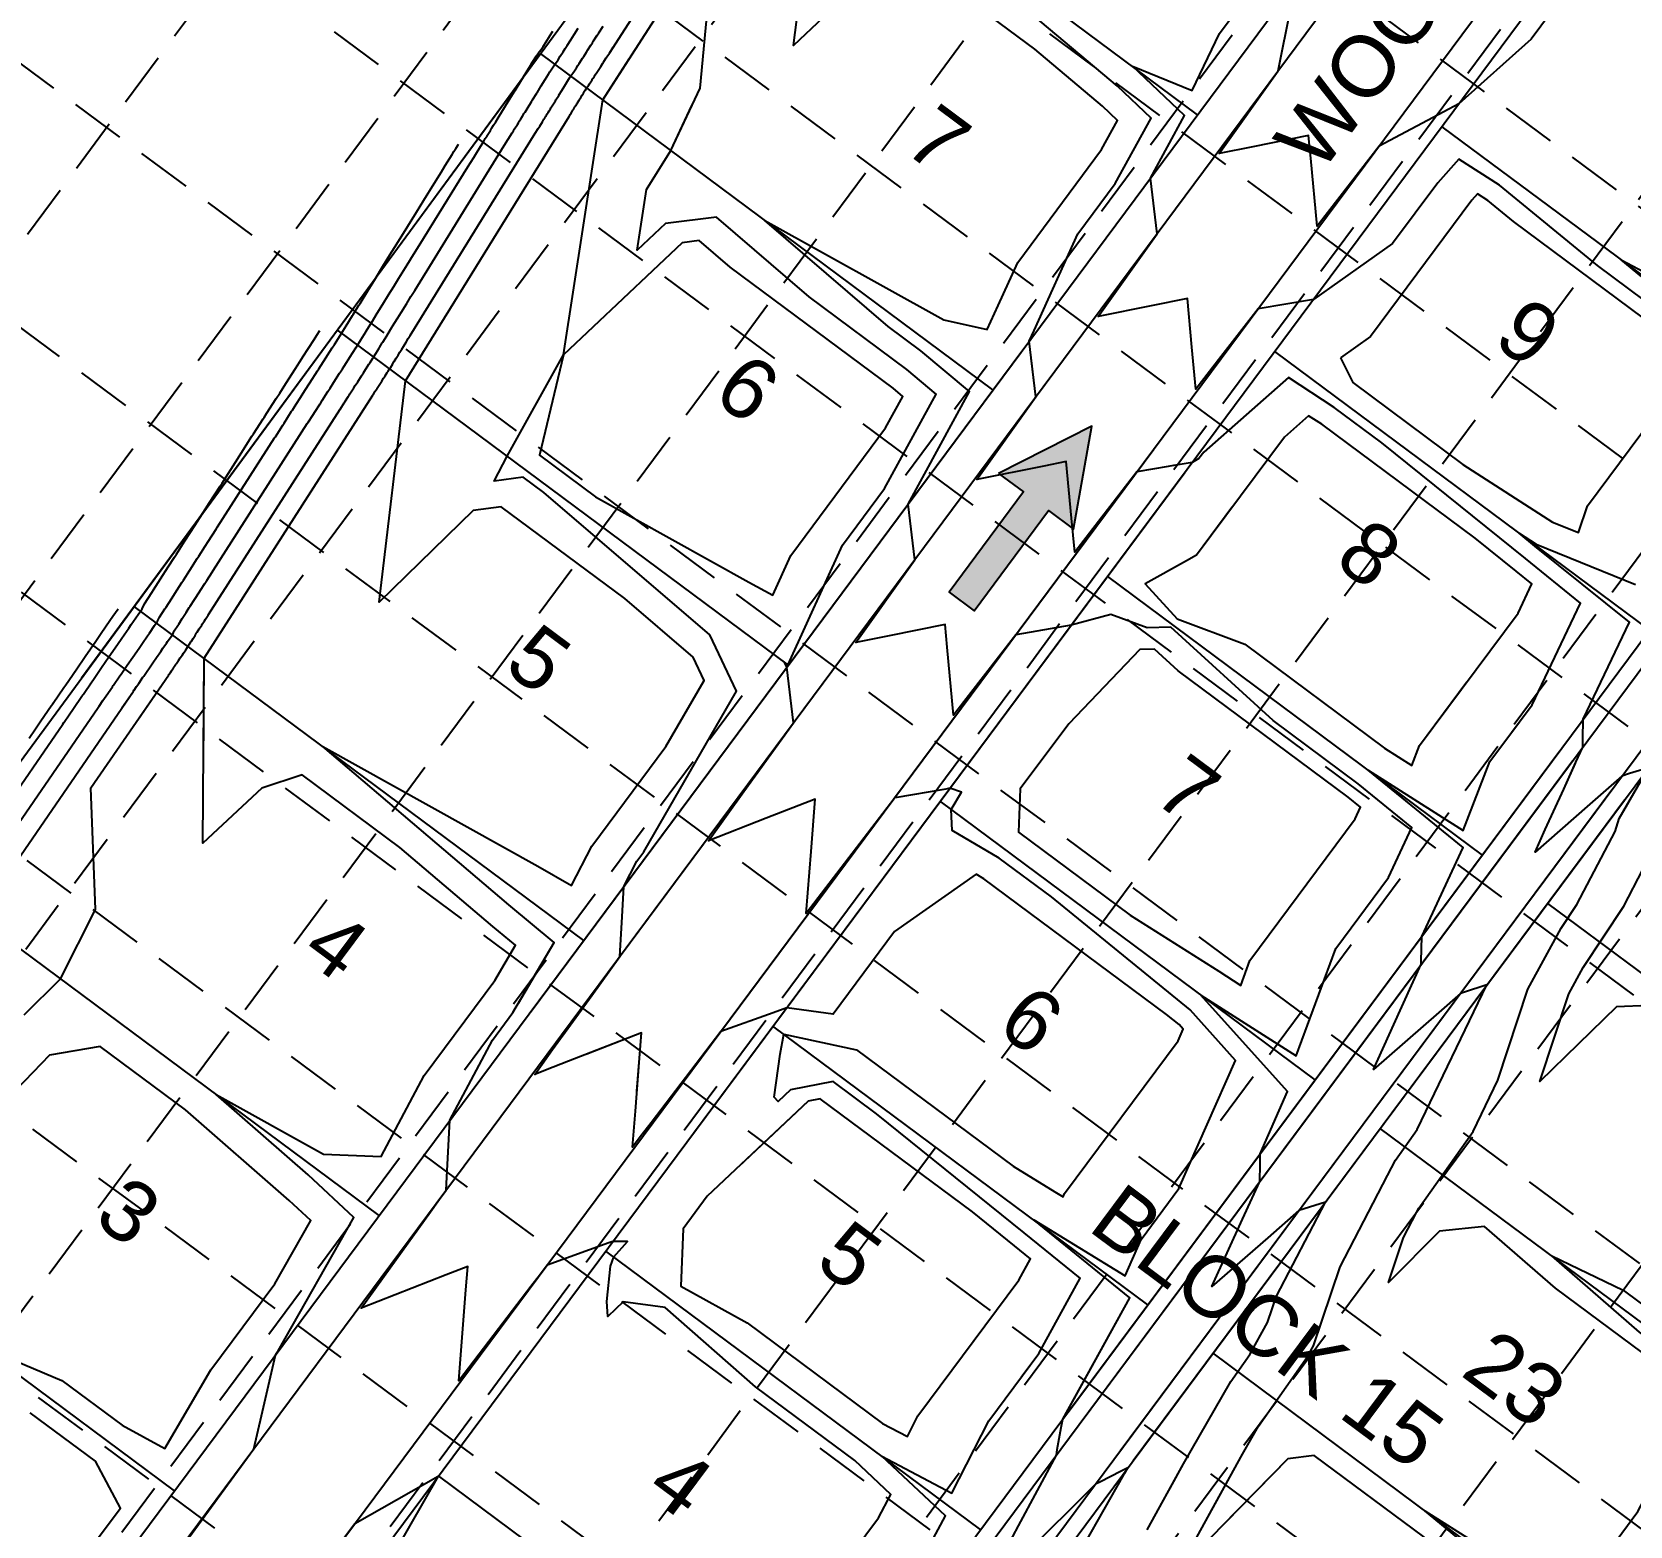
# Model space of a CAD drawing. Header units: feet. Extents: x 2260 to 6199, y 3666 to 7344.
# Drawn here: x 3161.6 to 3555.1, y 5938.3 to 6306.2 of the extents above; entities that cross this region are included whole.
import ezdxf
from ezdxf.enums import TextEntityAlignment as Align

# ---------------------------------------------------------------- set-up
doc = ezdxf.new("R2010")
doc.units = ezdxf.units.FT
doc.header["$LTSCALE"] = 40
doc.header["$MEASUREMENT"] = 0
doc.linetypes.add('HIDDEN', pattern=[0.375, 0.25, -0.125])
doc.layers.get('0').update_dxf_attribs({"linetype": 'CONTINUOUS'})
for name, color, linetype in [('BOUNDARY-LINE', 1, 'CONTINUOUS'), ('CONTROL', 8, 'CONTINUOUS'), ('EOP-PROP', 4, 'CONTINUOUS'), ('FLOW-ARROWS', 253, 'CONTINUOUS'), ('GRID', 254, 'HIDDEN'), ('LOT-NOS', 4, 'CONTINUOUS'), ('lots-line', 4, 'CONTINUOUS'), ('PC', 43, 'CONTINUOUS'), ('ST-ROW', 2, 'CONTINUOUS'), ('STREET-NAME', 3, 'CONTINUOUS')]:
    doc.layers.add(name, color=color, linetype=linetype)
doc.styles.get("Standard").update_dxf_attribs({"font": 'ARIAL.TTF'})

# ---------------------------------------------------------------- blocks, each defined once
blk = doc.blocks.new('arrow')
blk.add_lwpolyline([(-67.01, -25.36), (-59.33, -25.42), (-59.57, -56.14), (-51.89, -56.2), (-51.65, -25.48), (-43.97, -25.54), (-55.3, -2.41), (-67.01, -25.36)], close=True)
at = {"color": 254}
for points in [[(-43.97, -25.54), (-67.01, -25.36), (-55.3, -2.41), (-67.01, -25.36)], [(-59.57, -56.14), (-51.89, -56.2), (-59.33, -25.42), (-51.65, -25.48)]]:
    blk.add_solid(points, dxfattribs=at)

msp = doc.modelspace()

# ---------------------------------------------------------------- linework, layer by layer
at = {"layer": 'BOUNDARY-LINE', "color": 7}
for p, q in [((3173.84, 6147.13), (3710.09, 6877.07)), ((2833.32, 5683.61), (3286.8, 6300.88))]:
    msp.add_line(p, q, dxfattribs=at)
at = {"layer": 'EOP-PROP', "color": 7}
for p, q in [((3575.21, 6440.26), (3291.97, 6059.19)), ((3600.09, 6421.76), (3316.84, 6040.68)), ((3419.91, 5963.95), (3703.22, 6345.1)), ((3429.54, 5956.78), (3712.86, 6337.95)), ((3412.94, 6221.94), (3103.66, 5805.84)), ((3437.8, 6203.42), (3128.54, 5787.35)), ((3231.67, 5710.69), (3540.88, 6126.69)), ((3241.3, 5703.54), (3550.5, 6119.53))]:
    msp.add_line(p, q, dxfattribs=at)
at = {"layer": 'FLOW-ARROWS', "color": 7}
for points in [[(3352.64, 6304.17, 0, 1.67, 0), (3348.99, 6300.75, 0, 0, 0), (3343.88, 6295.97, 0, 0, 0)], [(3336.89, 6283.8, 0, 1.67, 0), (3339.11, 6288.28, 0, 0, 0), (3341.58, 6293.27, 0, 0, 0)], [(3509.37, 6284.14, 0, 1.67, 0), (3513.38, 6281.16, 0, 0, 0), (3519.2, 6276.82, 0, 0, 0)], [(3361.73, 6246.19, 0, 1.67, 0), (3357.72, 6249.18, 0, 0, 0), (3346.57, 6257.48, 0, 0, 0)], [(3361.73, 6246.19, 0, 1.67, 0), (3357.72, 6249.18, 0, 0, 0), (3346.57, 6257.48, 0, 0, 0)], [(3553.22, 6247.36, 0, 1.67, 0), (3549.21, 6250.34, 0, 0, 0), (3539.28, 6257.74, 0, 0, 0)], [(3302.26, 6236.39, 0, 1.67, 0), (3298.61, 6232.97, 0, 0, 0), (3293.5, 6228.19, 0, 0, 0)], [(3302.26, 6236.39, 0, 1.67, 0), (3298.61, 6232.97, 0, 0, 0), (3293.5, 6228.19, 0, 0, 0)], [(3286.51, 6216.03, 0, 1.67, 0), (3288.73, 6220.51, 0, 0, 0), (3291.2, 6225.49, 0, 0, 0)], [(3286.51, 6216.03, 0, 1.67, 0), (3288.73, 6220.51, 0, 0, 0), (3291.2, 6225.49, 0, 0, 0)], [(3470.79, 6226.59, 0, 1.67, 0), (3474.8, 6223.6, 0, 0, 0), (3480.62, 6219.27, 0, 0, 0)], [(3515.83, 6191.4, 0, 1.67, 0), (3511.82, 6194.39, 0, 0, 0), (3501.89, 6201.78, 0, 0, 0)], [(3313.35, 6173.65, 0, 1.67, 0), (3309.33, 6176.64, 0, 0, 0), (3298.19, 6184.94, 0, 0, 0)], [(3313.35, 6173.65, 0, 1.67, 0), (3309.33, 6176.64, 0, 0, 0), (3298.19, 6184.94, 0, 0, 0)], [(3251.88, 6168.61, 0, 1.67, 0), (3248.23, 6165.2, 0, 0, 0), (3243.12, 6160.41, 0, 0, 0)], [(3251.88, 6168.61, 0, 1.67, 0), (3248.23, 6165.2, 0, 0, 0), (3243.12, 6160.41, 0, 0, 0)], [(3429.81, 6170.11, 0, 1.67, 0), (3433.82, 6167.12, 0, 0, 0), (3439.64, 6162.79, 0, 0, 0)], [(3429.81, 6170.11, 0, 1.67, 0), (3433.82, 6167.12, 0, 0, 0), (3439.64, 6162.79, 0, 0, 0)], [(3236.13, 6148.25, 0, 1.67, 0), (3238.35, 6152.73, 0, 0, 0), (3240.82, 6157.71, 0, 0, 0)], [(3236.13, 6148.25, 0, 1.67, 0), (3238.35, 6152.73, 0, 0, 0), (3240.82, 6157.71, 0, 0, 0)], [(3474.85, 6134.92, 0, 1.67, 0), (3470.84, 6137.9, 0, 0, 0), (3460.91, 6145.3, 0, 0, 0)], [(3474.85, 6134.92, 0, 1.67, 0), (3470.84, 6137.9, 0, 0, 0), (3460.91, 6145.3, 0, 0, 0)], [(3260.54, 6111.3, 0, 1.67, 0), (3256.53, 6114.29, 0, 0, 0), (3245.38, 6122.59, 0, 0, 0)], [(3260.54, 6111.3, 0, 1.67, 0), (3256.53, 6114.29, 0, 0, 0), (3245.38, 6122.59, 0, 0, 0)], [(3402.79, 6115.2, 0, 1.67, 0), (3403.66, 6120.12, 0, 0, 0), (3404.24, 6123.35, 0, 0, 0)], [(3402.79, 6115.2, 0, 1.67, 0), (3403.66, 6120.12, 0, 0, 0), (3404.24, 6123.35, 0, 0, 0)], [(3201.72, 6100.09, 0, 1.67, 0), (3198.07, 6096.67, 0, 0, 0), (3192.96, 6091.89, 0, 0, 0)], [(3432.14, 6083.28, 0, 1.67, 0), (3428.13, 6086.26, 0, 0, 0), (3418.2, 6093.66, 0, 0, 0)], [(3432.14, 6083.28, 0, 1.67, 0), (3428.13, 6086.26, 0, 0, 0), (3418.2, 6093.66, 0, 0, 0)], [(3185.97, 6079.72, 0, 1.67, 0), (3188.19, 6084.2, 0, 0, 0), (3190.66, 6089.19, 0, 0, 0)], [(3210.17, 6043.53, 0, 1.67, 0), (3206.15, 6046.51, 0, 0, 0), (3195.01, 6054.81, 0, 0, 0)], [(3534.04, 6045.02, 0, 1.67, 0), (3530.4, 6041.6, 0, 0, 0), (3525.29, 6036.82, 0, 0, 0)], [(3534.04, 6045.02, 0, 1.67, 0), (3530.4, 6041.6, 0, 0, 0), (3525.29, 6036.82, 0, 0, 0)], [(3392.69, 6028.06, 0, 1.67, 0), (3388.68, 6031.05, 0, 0, 0), (3377.53, 6039.35, 0, 0, 0)], [(3392.69, 6028.06, 0, 1.67, 0), (3388.68, 6031.05, 0, 0, 0), (3377.53, 6039.35, 0, 0, 0)], [(3518.3, 6024.66, 0, 1.67, 0), (3520.52, 6029.14, 0, 0, 0), (3522.98, 6034.12, 0, 0, 0)], [(3518.3, 6024.66, 0, 1.67, 0), (3520.52, 6029.14, 0, 0, 0), (3522.98, 6034.12, 0, 0, 0)], [(3332.15, 6024.96, 0, 1.67, 0), (3328.5, 6021.54, 0, 0, 0), (3323.39, 6016.75, 0, 0, 0)], [(3316.4, 6004.59, 0, 1.67, 0), (3318.62, 6009.07, 0, 0, 0), (3321.09, 6014.05, 0, 0, 0)], [(3550.98, 5994.8, 0, 1.67, 0), (3546.97, 5997.78, 0, 0, 0), (3535.82, 6006.08, 0, 0, 0)], [(3550.98, 5994.8, 0, 1.67, 0), (3546.97, 5997.78, 0, 0, 0), (3535.82, 6006.08, 0, 0, 0)], [(3492.88, 5989.64, 0, 1.67, 0), (3489.23, 5986.22, 0, 0, 0), (3484.13, 5981.44, 0, 0, 0)], [(3492.88, 5989.64, 0, 1.67, 0), (3489.23, 5986.22, 0, 0, 0), (3484.13, 5981.44, 0, 0, 0)], [(3351.09, 5972.17, 0, 1.67, 0), (3347.08, 5975.16, 0, 0, 0), (3335.93, 5983.46, 0, 0, 0)], [(3300.39, 5981.97, 0, 1.67, 0), (3296.74, 5978.55, 0, 0, 0), (3291.63, 5973.77, 0, 0, 0)], [(3477.13, 5969.28, 0, 1.67, 0), (3479.35, 5973.76, 0, 0, 0), (3481.82, 5978.74, 0, 0, 0)], [(3477.13, 5969.28, 0, 1.67, 0), (3479.35, 5973.76, 0, 0, 0), (3481.82, 5978.74, 0, 0, 0)], [(3284.64, 5961.61, 0, 1.67, 0), (3286.86, 5966.09, 0, 0, 0), (3289.33, 5971.07, 0, 0, 0)], [(3509.82, 5939.42, 0, 1.67, 0), (3505.81, 5942.41, 0, 0, 0), (3494.66, 5950.7, 0, 0, 0)], [(3509.82, 5939.42, 0, 1.67, 0), (3505.81, 5942.41, 0, 0, 0), (3494.66, 5950.7, 0, 0, 0)]]:
    msp.add_lwpolyline(points, format="xyseb", dxfattribs=at)
at = {"layer": 'GRID', "linetype": 'HIDDEN', "ltscale": 1.35}
for p, q in [((3771.54, 7080.59), (2682.06, 5610.89)), ((3813.52, 7049.47), (2724.04, 5579.77)), ((3855.49, 7018.35), (2766.01, 5548.66)), ((3897.47, 6987.24), (2807.99, 5517.54)), ((3939.44, 6956.12), (2849.96, 5486.42)), ((3981.42, 6925.01), (2891.93, 5455.31)), ((4023.39, 6893.89), (2933.91, 5424.19)), ((4065.21, 6862.27), (2976.02, 5392.97)), ((4107.19, 6831.16), (3018, 5361.86)), ((4149.16, 6800.04), (3059.97, 5330.74)), ((3052.8, 6637.16), (5655.24, 4707.99)), ((3021.69, 6595.18), (5624.12, 4666.01)), ((2990.57, 6553.21), (5593.01, 4624.04)), ((2959.46, 6511.23), (5561.89, 4582.06)), ((2928.34, 6469.26), (5530.77, 4540.09)), ((2897.23, 6427.28), (5499.66, 4498.11)), ((2866.11, 6385.31), (5468.54, 4456.14)), ((2834.99, 6343.33), (5437.43, 4414.16)), ((2803.88, 6301.36), (5406.31, 4372.19)), ((2772.76, 6259.38), (5375.2, 4330.21))]:
    msp.add_line(p, q, dxfattribs=at)
at = {"layer": 'lots-line', "color": 7}
for p, q in [((3448.6, 6285.84), (3336.8, 6368.94)), ((3416.7, 5966.34), (3700.01, 6347.49)), ((3432.75, 5954.4), (3716.07, 6335.56)), ((3398.22, 6218.06), (3286.8, 6300.88)), ((3398.22, 6218.06), (3286.8, 6300.88)), ((3508.71, 6282.89), (3601, 6214.29)), ((3347.84, 6150.28), (3236.8, 6232.83)), ((3347.84, 6150.28), (3236.8, 6232.83)), ((3467.55, 6227.51), (3559.84, 6158.91)), ((3426.38, 6172.14), (3518.68, 6103.53)), ((3426.38, 6172.14), (3518.68, 6103.53)), ((3297.46, 6082.51), (3186.8, 6164.77)), ((3297.46, 6082.51), (3186.8, 6164.77)), ((3224.88, 5708.27), (3537.67, 6129.08)), ((3240.93, 5696.33), (3553.71, 6117.14)), ((3477.52, 6048.16), (3385.22, 6116.76)), ((3477.52, 6048.16), (3385.22, 6116.76)), ((3247.08, 6014.73), (3136.8, 6096.71)), ((3534.73, 6091.6), (3627.03, 6023)), ((3534.73, 6091.6), (3627.03, 6023)), ((3436.36, 5992.78), (3344.06, 6061.38)), ((3436.36, 5992.78), (3344.06, 6061.38)), ((3585.87, 5967.62), (3493.57, 6036.22)), ((3585.87, 5967.62), (3493.57, 6036.22)), ((3196.71, 5946.95), (3086.8, 6028.65)), ((3395.19, 5937.4), (3302.9, 6006)), ((3544.7, 5912.24), (3452.41, 5980.85)), ((3544.7, 5912.24), (3452.41, 5980.85)), ((3354.03, 5882.02), (3261.74, 5950.63))]:
    msp.add_line(p, q, dxfattribs=at)
at = {"layer": 'PC', "color": 43, "flags": 128}
for points, elevation in [([(3370.99, 6323.63), (3349.07, 6302.89), (3355.78, 6354.83)], 569), ([(3281.41, 6067.05), (3290.15, 6081.98), (3279.04, 6091.25), (3233.26, 6130.23), (3286.15, 6100.82), (3294.44, 6096), (3299.45, 6105.69), (3317.7, 6130.24), (3327.11, 6146.54), (3324.39, 6152.26), (3307.56, 6166.67), (3277.15, 6189.28), (3270.21, 6188.36), (3247.09, 6165.83), (3253.61, 6220.33), (3293.84, 6285.37), (3294.19, 6285.95), (3294.38, 6286.25), (3294.71, 6286.79), (3294.81, 6286.94), (3294.91, 6287.1), (3295.01, 6287.27), (3295.03, 6287.3), (3295.14, 6287.48), (3295.22, 6287.61), (3295.31, 6287.76), (3295.42, 6287.93), (3295.55, 6288.14), (3295.7, 6288.38), (3295.76, 6288.49), (3295.93, 6288.76), (3296.32, 6289.38), (3296.38, 6289.48), (3296.72, 6290.04), (3296.74, 6290.07), (3297.09, 6290.63), (3297.42, 6291.16), (3297.69, 6291.6), (3297.8, 6291.78), (3298.06, 6292.2), (3298.23, 6292.45), (3298.35, 6292.59), (3298.47, 6292.78), (3298.65, 6293.06), (3298.89, 6293.44), (3299.06, 6293.71), (3299.22, 6293.95), (3299.51, 6294.4), (3299.66, 6294.63), (3299.79, 6294.84), (3300.13, 6295.36), (3300.32, 6295.66), (3300.69, 6296.23), (3300.87, 6296.51), (3301.02, 6296.75), (3301.51, 6297.5), (3301.65, 6297.72), (3302.18, 6298.55), (3302.31, 6298.76), (3302.43, 6298.94), (3303.01, 6299.83), (3303.16, 6300.08), (3303.78, 6301.03), (3333.19, 6346.71)], 572), ([(3292.24, 6058.99), (3299.45, 6068.98), (3306.37, 6078.57), (3306.9, 6088.33), (3307.3, 6095.75), (3310.55, 6102.02), (3312.25, 6104.3), (3335.11, 6143.89), (3328.5, 6157.79), (3287.62, 6192.79), (3282.55, 6196.55), (3275.45, 6195.61), (3278.63, 6201.73), (3292.48, 6226.67), (3302.13, 6289.48), (3340.72, 6349.42)], 571), ([(3441.85, 5947.62), (3445.14, 5953.6), (3456.76, 5973.87), (3461.45, 5980.55), (3465.82, 5988.42), (3467.99, 5994.9), (3480.05, 6018.03), (3476.13, 6016.79), (3473.52, 6015.96), (3465.88, 6009.28), (3452.14, 5997.25), (3459.69, 6013.88), (3463.89, 6023.12), (3463.96, 6027.4), (3464, 6029.96), (3470.73, 6045.26), (3449.43, 6069.03), (3472.87, 6054.06), (3482.6, 6080.51), (3495.57, 6097.96), (3501.33, 6110.35), (3488.13, 6121.1), (3467.19, 6136.66), (3442.03, 6159.66), (3436.21, 6159.48), (3427.23, 6162.79), (3417.44, 6160.1), (3403.85, 6157.74), (3388.53, 6137.97), (3386.96, 6154.72), (3386.43, 6160.3), (3372.7, 6157.53), (3364.45, 6155.87), (3378.97, 6176.23), (3377.31, 6189.93), (3392.45, 6217.65), (3380.46, 6227.69), (3372.43, 6233.65), (3342.04, 6259.82), (3386.12, 6235.31), (3396.81, 6232.92), (3399.51, 6238.87), (3404.31, 6249.46), (3424.96, 6277.24), (3428.88, 6284.42), (3425.21, 6287.9), (3408.5, 6301.99), (3377.86, 6324.77)], 569), ([(3451.21, 5940.65), (3459.66, 5956.01), (3463.6, 5962.89), (3475.69, 5980.07), (3477.14, 5982.7), (3483.66, 6002.14), (3495.36, 6024.6), (3497.34, 6028.4), (3502.65, 6035.92), (3519.82, 6071.54), (3514.02, 6069.7), (3513.29, 6069.46), (3507.95, 6064.79), (3491.91, 6050.75), (3496.94, 6061.84), (3503.66, 6076.62), (3503.67, 6077.39), (3503.77, 6083.47), (3503.77, 6083.47), (3503.77, 6083.47), (3513.95, 6105.39), (3490.59, 6124.41), (3513.94, 6109.55), (3520.57, 6126.54), (3530.97, 6140.54), (3542.9, 6165.56), (3529.32, 6176.52), (3493.93, 6205.02), (3482.22, 6213.73), (3470.94, 6221.12), (3450.1, 6202.73), (3448.93, 6201.16), (3447.26, 6200.23), (3441.32, 6199.19), (3433.67, 6197.87), (3418.36, 6178.1), (3417.57, 6186.47), (3416.26, 6200.43), (3410.77, 6199.32), (3394.28, 6196), (3408.79, 6216.36), (3407.13, 6230.05), (3408.33, 6232.69), (3419.13, 6256.51), (3428.31, 6268.86), (3437.13, 6285.01), (3428.88, 6292.83), (3391.28, 6324.54)], 568), ([(3416.46, 5966.52), (3431.9, 5994.53), (3408.27, 6013.66), (3430.77, 5999.88), (3434.68, 6008.86), (3444, 6021.4), (3457.89, 6052.95), (3446.73, 6065.4), (3412.6, 6093.25), (3399.76, 6102.79), (3388.19, 6109.57), (3387.9, 6114.77), (3390.47, 6119.03), (3387.61, 6119.97), (3386.6, 6119.79), (3374.02, 6117.61), (3352.23, 6089.14), (3353.44, 6104.4), (3354.45, 6117.27), (3342.42, 6112.59), (3328.16, 6107.04), (3336.92, 6119.17), (3349.14, 6136.1), (3347.48, 6149.8), (3346.92, 6150.97), (3347.8, 6150.49), (3361.16, 6179.86), (3371.53, 6193.82), (3384.23, 6217.06), (3377.03, 6223.08), (3352.95, 6240.98), (3330.16, 6260.6), (3317.59, 6259.04), (3310.62, 6252.44), (3312.92, 6267.43), (3318.91, 6277.01), (3326.09, 6292.41), (3328.96, 6322.16)], 570), ([(3570.19, 6231.5), (3547.04, 6248.71), (3522.92, 6268.48), (3512.94, 6274.91), (3507.7, 6269.06), (3496.6, 6254.13), (3477.09, 6240.36), (3463.5, 6238), (3454.35, 6226.18), (3448.19, 6218.23), (3447.21, 6228.6), (3446.09, 6240.56), (3437.15, 6238.75), (3424.11, 6236.13), (3438.62, 6256.49), (3436.96, 6270.18), (3445.38, 6285.61), (3432.55, 6297.77), (3447.27, 6291.78), (3453.97, 6305.83), (3465.33, 6321.12)], 567), ([(3537.85, 6314.06), (3530.7, 6304.43), (3512.88, 6288.51), (3510.48, 6287.23), (3493.33, 6278.13), (3483.12, 6264.95), (3478.01, 6258.36), (3476.44, 6275.1), (3475.92, 6280.68), (3462.18, 6277.92), (3453.94, 6276.26), (3468.45, 6296.62), (3471.53, 6312.13)], 566), ([(3159.72, 6064.16), (3168.63, 6073.05), (3177.24, 6090.14), (3176.13, 6120.08), (3195.29, 6147.94), (3195.36, 6148.04), (3195.37, 6148.05), (3195.69, 6148.52), (3195.95, 6148.9), (3196.47, 6149.65), (3196.53, 6149.74), (3196.56, 6149.78), (3197.08, 6150.54), (3197.18, 6150.68), (3197.68, 6151.42), (3198.13, 6152.07), (3198.66, 6152.83), (3198.93, 6153.22), (3199.35, 6153.84), (3199.5, 6154.06), (3199.93, 6154.69), (3200.17, 6155.03), (3200.33, 6155.35), (3200.77, 6156.03), (3200.87, 6156.19), (3201.31, 6156.88), (3201.78, 6157.61), (3202.17, 6158.22), (3202.29, 6158.41), (3202.81, 6159.22), (3203.42, 6160.17), (3203.55, 6160.38), (3204.07, 6161.19), (3204.32, 6161.58), (3204.97, 6162.59), (3205.09, 6162.78), (3237.48, 6213.29), (3237.57, 6213.44), (3238.48, 6214.85), (3238.65, 6215.11), (3239.58, 6216.56), (3239.68, 6216.72), (3239.92, 6217.09), (3240.87, 6218.59), (3241.21, 6219.12), (3241.82, 6220.07), (3242.77, 6221.55), (3242.93, 6221.8), (3243.23, 6222.26), (3243.51, 6222.7), (3244.59, 6224.38), (3244.86, 6224.8), (3245.56, 6225.89), (3245.68, 6226.09), (3246.28, 6227.07), (3247.08, 6228.37), (3247.16, 6228.49), (3247.86, 6229.63), (3248, 6229.85), (3248.95, 6231.39), (3249.89, 6232.92), (3250.82, 6234.42), (3251.69, 6235.81), (3252.53, 6237.17), (3253.88, 6239.36), (3254.93, 6241.06), (3255.85, 6242.55), (3277.25, 6277.15), (3278.31, 6278.87), (3278.87, 6279.78), (3279.88, 6281.4), (3280.15, 6281.84), (3280.45, 6282.32), (3280.78, 6282.85), (3280.83, 6282.93), (3281.15, 6283.46), (3281.4, 6283.85), (3281.67, 6284.3), (3282, 6284.83), (3282.38, 6285.44), (3282.83, 6286.18), (3283.03, 6286.49), (3283.53, 6287.31), (3284.68, 6289.17), (3284.88, 6289.48), (3285.91, 6291.14), (3285.96, 6291.23), (3287, 6292.92), (3288, 6294.52), (3288.81, 6295.83), (3289.14, 6296.38), (3289.91, 6297.62), (3290.43, 6298.39), (3290.77, 6298.81), (3291.13, 6299.37), (3291.68, 6300.22), (3292.4, 6301.34), (3292.93, 6302.16), (3293.38, 6302.87), (3294.27, 6304.24), (3294.71, 6304.93), (3295.11, 6305.55), (3296.11, 6307.11)], 574), ([(3187.66, 6136.84), (3195.29, 6147.94), (3195.36, 6148.04), (3195.37, 6148.05), (3195.69, 6148.52), (3195.95, 6148.9), (3196.47, 6149.65), (3196.53, 6149.74), (3196.56, 6149.78), (3197.08, 6150.54), (3197.18, 6150.68), (3197.68, 6151.42), (3198.13, 6152.07), (3198.66, 6152.83), (3198.93, 6153.22), (3199.35, 6153.84), (3199.5, 6154.06), (3199.93, 6154.69), (3200.17, 6155.03), (3200.33, 6155.35), (3200.77, 6156.03), (3200.87, 6156.19), (3201.31, 6156.88), (3201.78, 6157.61), (3202.17, 6158.22), (3202.29, 6158.41), (3202.81, 6159.22), (3203.42, 6160.17), (3203.55, 6160.38), (3204.07, 6161.19), (3204.32, 6161.58), (3204.97, 6162.59), (3205.09, 6162.78), (3237.48, 6213.29), (3237.57, 6213.44), (3238.48, 6214.85), (3238.65, 6215.11), (3239.58, 6216.56), (3239.68, 6216.72), (3239.92, 6217.09), (3240.87, 6218.59), (3241.21, 6219.12), (3241.82, 6220.07), (3242.77, 6221.55), (3242.93, 6221.8), (3243.23, 6222.26), (3243.51, 6222.7), (3244.59, 6224.38), (3244.86, 6224.8), (3245.56, 6225.89), (3245.68, 6226.09), (3246.28, 6227.07), (3247.08, 6228.37), (3247.16, 6228.49), (3247.86, 6229.63), (3248, 6229.85), (3248.95, 6231.39), (3249.89, 6232.92), (3250.82, 6234.42), (3251.69, 6235.81), (3252.53, 6237.17), (3253.88, 6239.36), (3254.93, 6241.06), (3255.85, 6242.55), (3277.25, 6277.15), (3278.31, 6278.87), (3278.87, 6279.78), (3279.88, 6281.4), (3280.15, 6281.84), (3280.45, 6282.32), (3280.78, 6282.85), (3280.83, 6282.93), (3281.15, 6283.46), (3281.4, 6283.85), (3281.67, 6284.3), (3282, 6284.83), (3282.38, 6285.44), (3282.83, 6286.18), (3283.03, 6286.49), (3283.53, 6287.31), (3284.68, 6289.17), (3284.88, 6289.48), (3285.91, 6291.14), (3285.96, 6291.23), (3287, 6292.92), (3288, 6294.52), (3288.81, 6295.83), (3289.14, 6296.38), (3289.91, 6297.62), (3290.43, 6298.39), (3290.77, 6298.81), (3291.13, 6299.37), (3291.68, 6300.22), (3292.4, 6301.34), (3292.93, 6302.16), (3293.38, 6302.87), (3294.27, 6304.24), (3294.71, 6304.93), (3295.11, 6305.55), (3296.11, 6307.11)], 574), ([(3203.83, 6124.8), (3203.99, 6151.99), (3245.55, 6216.81), (3245.59, 6216.88), (3246.05, 6217.59), (3246.13, 6217.72), (3246.59, 6218.44), (3246.64, 6218.52), (3246.76, 6218.71), (3247.24, 6219.46), (3247.41, 6219.72), (3247.72, 6220.2), (3248.19, 6220.94), (3248.27, 6221.06), (3248.42, 6221.3), (3248.56, 6221.51), (3249.1, 6222.35), (3249.23, 6222.56), (3249.58, 6223.11), (3249.65, 6223.21), (3249.94, 6223.7), (3250.35, 6224.35), (3250.38, 6224.41), (3250.74, 6224.98), (3250.81, 6225.09), (3251.28, 6225.86), (3251.75, 6226.62), (3252.22, 6227.37), (3252.65, 6228.07), (3253.07, 6228.75), (3253.75, 6229.84), (3254.27, 6230.7), (3254.73, 6231.44), (3285.54, 6281.26), (3286.25, 6282.41), (3286.63, 6283.01), (3287.3, 6284.09), (3287.48, 6284.39), (3287.68, 6284.71), (3287.9, 6285.06), (3287.93, 6285.12), (3288.15, 6285.47), (3288.31, 6285.73), (3288.49, 6286.03), (3288.71, 6286.38), (3288.96, 6286.79), (3289.27, 6287.28), (3289.39, 6287.49), (3289.73, 6288.03), (3290.5, 6289.27), (3290.63, 6289.48), (3291.31, 6290.59), (3291.35, 6290.65), (3292.05, 6291.77), (3292.71, 6292.84), (3293.25, 6293.72), (3293.47, 6294.08), (3293.98, 6294.91), (3294.33, 6295.42), (3294.56, 6295.7), (3294.8, 6296.08), (3295.16, 6296.64), (3295.65, 6297.39), (3296, 6297.93), (3296.3, 6298.41), (3296.89, 6299.32), (3297.19, 6299.78), (3297.45, 6300.2), (3298.12, 6301.23), (3298.51, 6301.84), (3299.24, 6302.97), (3299.6, 6303.53), (3299.91, 6304.01), (3300.88, 6305.52), (3301.17, 6305.96), (3302.23, 6307.61)], 573), ([(3148.28, 6088.17), (3186.6, 6143.89), (3186.74, 6144.09), (3186.75, 6144.11), (3187.39, 6145.04), (3187.92, 6145.81), (3188.95, 6147.31), (3189.08, 6147.5), (3189.14, 6147.58), (3190.18, 6149.09), (3190.37, 6149.37), (3191.38, 6150.85), (3192.28, 6152.15), (3193.33, 6153.67), (3193.87, 6154.46), (3194.72, 6155.7), (3195.02, 6156.13), (3195.88, 6157.38), (3196.35, 6158.07), (3196.67, 6158.71), (3197.55, 6160.08), (3197.75, 6160.4), (3198.63, 6161.76), (3199.58, 6163.24), (3200.35, 6164.45), (3200.59, 6164.83), (3201.63, 6166.44), (3202.85, 6168.35), (3203.12, 6168.77), (3204.16, 6170.39), (3204.66, 6171.16), (3205.95, 6173.19), (3206.2, 6173.57), (3229.41, 6209.77), (3229.55, 6209.99), (3230.91, 6212.11), (3231.16, 6212.5), (3232.56, 6214.68), (3232.71, 6214.91), (3233.07, 6215.48), (3234.5, 6217.71), (3235.02, 6218.51), (3235.93, 6219.94), (3237.35, 6222.15), (3237.59, 6222.53), (3238.04, 6223.23), (3238.46, 6223.88), (3240.08, 6226.41), (3240.48, 6227.04), (3241.53, 6228.67), (3241.72, 6228.96), (3242.61, 6230.44), (3243.82, 6232.39), (3243.93, 6232.57), (3244.99, 6234.28), (3245.19, 6234.61), (3246.62, 6236.93), (3248.04, 6239.21), (3249.43, 6241.46), (3250.72, 6243.56), (3251.98, 6245.6), (3254.02, 6248.88), (3255.59, 6251.43), (3256.97, 6253.66), (3268.96, 6273.04), (3270.37, 6275.33), (3271.12, 6276.54), (3272.46, 6278.7), (3272.83, 6279.3), (3273.22, 6279.94), (3273.66, 6280.64), (3273.73, 6280.75), (3274.16, 6281.45), (3274.48, 6281.97), (3274.85, 6282.57), (3275.29, 6283.27), (3275.8, 6284.1), (3276.4, 6285.08), (3276.66, 6285.49), (3277.33, 6286.58), (3278.87, 6289.06), (3279.13, 6289.48), (3280.5, 6291.7), (3280.57, 6291.82), (3281.96, 6294.06), (3283.28, 6296.2), (3284.36, 6297.95), (3284.81, 6298.68), (3285.83, 6300.33), (3286.53, 6301.36), (3286.98, 6301.92), (3287.46, 6302.67), (3288.19, 6303.79), (3289.16, 6305.3), (3289.86, 6306.38)], 575), ([(3183.75, 6139.75), (3186.6, 6143.89), (3186.74, 6144.09), (3186.75, 6144.11), (3187.39, 6145.04), (3187.92, 6145.81), (3188.95, 6147.31), (3189.08, 6147.5), (3189.14, 6147.58), (3190.18, 6149.09), (3190.37, 6149.37), (3191.38, 6150.85), (3192.28, 6152.15), (3193.33, 6153.67), (3193.87, 6154.46), (3194.72, 6155.7), (3195.02, 6156.13), (3195.88, 6157.38), (3196.35, 6158.07), (3196.67, 6158.71), (3197.55, 6160.08), (3197.75, 6160.4), (3198.63, 6161.76), (3199.58, 6163.24), (3200.35, 6164.45), (3200.59, 6164.83), (3201.63, 6166.44), (3202.85, 6168.35), (3203.12, 6168.77), (3204.16, 6170.39), (3204.66, 6171.16), (3205.95, 6173.19), (3206.2, 6173.57), (3229.41, 6209.77), (3229.55, 6209.99), (3230.91, 6212.11), (3231.16, 6212.5), (3232.56, 6214.68), (3232.71, 6214.91), (3233.07, 6215.48), (3234.5, 6217.71), (3235.02, 6218.51), (3235.93, 6219.94), (3237.35, 6222.15), (3237.59, 6222.53), (3238.04, 6223.23), (3238.46, 6223.88), (3240.08, 6226.41), (3240.48, 6227.04), (3241.53, 6228.67), (3241.72, 6228.96), (3242.61, 6230.44), (3243.82, 6232.39), (3243.93, 6232.57), (3244.99, 6234.28), (3245.19, 6234.61), (3246.62, 6236.93), (3248.04, 6239.21), (3249.43, 6241.46), (3250.72, 6243.56), (3251.98, 6245.6), (3254.02, 6248.88), (3255.59, 6251.43), (3256.97, 6253.66), (3268.96, 6273.04), (3270.37, 6275.33), (3271.12, 6276.54), (3272.46, 6278.7), (3272.83, 6279.3), (3273.22, 6279.94), (3273.66, 6280.64), (3273.73, 6280.75), (3274.16, 6281.45), (3274.48, 6281.97), (3274.85, 6282.57), (3275.29, 6283.27), (3275.8, 6284.1), (3276.4, 6285.08), (3276.66, 6285.49), (3277.33, 6286.58), (3278.87, 6289.06), (3279.13, 6289.48), (3280.5, 6291.7), (3280.57, 6291.82), (3281.96, 6294.06), (3283.28, 6296.2), (3284.36, 6297.95), (3284.81, 6298.68), (3285.83, 6300.33), (3286.53, 6301.36), (3286.98, 6301.92), (3287.46, 6302.67), (3288.19, 6303.79), (3289.16, 6305.3), (3289.86, 6306.38)], 575), ([(3200.2, 5935.31), (3216.23, 5957.29), (3218.11, 5965.46), (3221.56, 5980.39), (3222.04, 5981.21), (3222.2, 5981.42), (3240.83, 6014.28), (3229.63, 6024.78), (3206.96, 6044.56), (3233.4, 6029.85), (3247.59, 6029.3), (3258.17, 6049.23), (3275.59, 6072.67), (3280.64, 6081.3), (3275.09, 6085.93), (3252.2, 6105.42), (3228.12, 6123.32), (3218.18, 6120.02), (3203.73, 6106.45), (3203.99, 6151.99), (3245.55, 6216.81), (3245.59, 6216.88), (3246.05, 6217.59), (3246.13, 6217.72), (3246.59, 6218.44), (3246.64, 6218.52), (3246.76, 6218.71), (3247.24, 6219.46), (3247.41, 6219.72), (3247.72, 6220.2), (3248.19, 6220.94), (3248.27, 6221.06), (3248.42, 6221.3), (3248.56, 6221.51), (3249.1, 6222.35), (3249.23, 6222.56), (3249.58, 6223.11), (3249.65, 6223.21), (3249.94, 6223.7), (3250.35, 6224.35), (3250.38, 6224.41), (3250.74, 6224.98), (3250.81, 6225.09), (3251.28, 6225.86), (3251.75, 6226.62), (3252.22, 6227.37), (3252.65, 6228.07), (3253.07, 6228.75), (3253.75, 6229.84), (3254.27, 6230.7), (3254.73, 6231.44), (3285.54, 6281.26), (3286.25, 6282.41), (3286.63, 6283.01), (3287.3, 6284.09), (3287.48, 6284.39), (3287.68, 6284.71), (3287.9, 6285.06), (3287.93, 6285.12), (3288.15, 6285.47), (3288.31, 6285.73), (3288.49, 6286.03), (3288.71, 6286.38), (3288.96, 6286.79), (3289.27, 6287.28), (3289.39, 6287.49), (3289.73, 6288.03), (3290.5, 6289.27), (3290.63, 6289.48), (3291.31, 6290.59), (3291.35, 6290.65), (3292.05, 6291.77), (3292.71, 6292.84), (3293.25, 6293.72), (3293.47, 6294.08), (3293.98, 6294.91), (3294.33, 6295.42), (3294.56, 6295.7), (3294.8, 6296.08), (3295.16, 6296.64), (3295.65, 6297.39), (3296, 6297.93), (3296.3, 6298.41), (3296.89, 6299.32), (3297.19, 6299.78), (3297.45, 6300.2), (3298.12, 6301.23), (3298.51, 6301.84), (3299.24, 6302.97), (3299.6, 6303.53), (3299.91, 6304.01), (3300.81, 6305.41)], 573), ([(3351.33, 5915.16), (3370.03, 5940.32), (3373.1, 5946.08), (3364.22, 5954.4), (3339.74, 5972.6), (3317.5, 5992.12), (3307.2, 5993.49), (3303.38, 5989.92), (3303.16, 5993.59), (3304.05, 6002.3), (3304.84, 6004.56), (3308.27, 6008.33), (3304.67, 6008.39), (3303.63, 6008.01), (3288.49, 6002.55), (3286.81, 6000.35), (3284.46, 5997.28), (3274.12, 5983.77), (3266.71, 5974.08), (3268.47, 5996.48), (3268.92, 6002.2), (3263.57, 6000.12), (3242.63, 5991.98), (3249.77, 6001.87), (3259.73, 6015.66), (3261.99, 6018.79), (3263.61, 6021.04), (3263.78, 6024.23), (3264.54, 6038.21), (3275.03, 6057.97), (3280.05, 6064.73), (3290.15, 6081.98), (3279.04, 6091.25), (3233.26, 6130.23), (3286.15, 6100.82), (3294.44, 6096), (3299.45, 6105.69), (3317.7, 6130.24), (3327.11, 6146.54), (3324.39, 6152.26), (3307.56, 6166.67), (3277.15, 6189.28), (3270.21, 6188.36), (3247.09, 6165.83), (3253.61, 6220.33), (3293.84, 6285.37), (3294.19, 6285.95), (3294.38, 6286.25), (3294.71, 6286.79), (3294.81, 6286.94), (3294.91, 6287.1), (3295.01, 6287.27), (3295.03, 6287.3), (3295.14, 6287.48), (3295.22, 6287.61), (3295.31, 6287.76), (3295.42, 6287.93), (3295.55, 6288.14), (3295.7, 6288.38), (3295.76, 6288.49), (3295.93, 6288.76), (3296.32, 6289.38), (3296.38, 6289.48), (3296.72, 6290.04), (3296.74, 6290.07), (3297.09, 6290.63), (3297.42, 6291.16), (3297.69, 6291.6), (3297.8, 6291.78), (3298.06, 6292.2), (3298.23, 6292.45), (3298.35, 6292.59), (3298.47, 6292.78), (3298.65, 6293.06), (3298.89, 6293.44), (3299.06, 6293.71), (3299.22, 6293.95), (3299.51, 6294.4), (3299.66, 6294.63), (3299.79, 6294.84), (3300.13, 6295.36), (3300.32, 6295.66), (3300.69, 6296.23), (3300.87, 6296.51), (3301.02, 6296.75), (3301.51, 6297.5), (3301.65, 6297.72), (3302.18, 6298.55), (3302.31, 6298.76), (3302.43, 6298.94), (3303.01, 6299.83), (3303.16, 6300.08), (3303.78, 6301.03), (3304.72, 6302.49)], 572), ([(3379.9, 5928.43), (3386.5, 5940.81), (3370.86, 5955.49), (3388.1, 5946.42), (3397.18, 5964.24), (3409.47, 5980.77), (3419.69, 5999.32), (3405.9, 6010.48), (3369.55, 6039.8), (3358.85, 6047.76), (3348.41, 6045.69), (3345.36, 6042.82), (3344.31, 6043.94), (3345.81, 6054.51), (3346.7, 6059.42), (3364.64, 6055.55), (3403.17, 6026.92), (3413.42, 6020.59), (3415.46, 6019.34), (3415.82, 6020.15), (3443.78, 6057.77), (3445.04, 6060.64), (3444.03, 6061.77), (3440.93, 6064.3), (3395.98, 6097.71), (3394.05, 6098.84), (3373.98, 6084.67), (3358.88, 6064.35), (3347.43, 6065.92), (3344.09, 6064.71), (3331.25, 6060.08), (3314.05, 6037.59), (3311.38, 6034.11), (3309.47, 6031.61), (3310.17, 6040.47), (3311.2, 6053.51), (3311.69, 6059.74), (3293.68, 6052.73), (3288.07, 6050.55), (3285.39, 6049.51), (3287.23, 6052.06), (3289.8, 6055.61), (3299.45, 6068.98), (3306.37, 6078.57), (3306.9, 6088.33), (3307.3, 6095.75), (3310.55, 6102.02), (3312.25, 6104.3), (3335.11, 6143.89), (3328.5, 6157.79), (3287.62, 6192.79), (3282.55, 6196.55), (3275.45, 6195.61), (3278.63, 6201.73), (3292.48, 6226.67), (3302.13, 6289.48), (3308.63, 6299.58)], 571), ([(3394.71, 5919.98), (3404.52, 5938.35), (3413.82, 5955.75), (3414.06, 5957.11), (3415.03, 5962.53), (3415.4, 5964.58), (3431.9, 5994.53), (3408.27, 6013.66), (3430.77, 5999.88), (3434.68, 6008.86), (3444, 6021.4), (3457.89, 6052.95), (3446.73, 6065.4), (3412.6, 6093.25), (3399.76, 6102.79), (3388.19, 6109.57), (3387.9, 6114.77), (3390.47, 6119.03), (3387.61, 6119.97), (3386.6, 6119.79), (3374.02, 6117.61), (3352.23, 6089.14), (3353.44, 6104.4), (3354.45, 6117.27), (3342.42, 6112.59), (3328.16, 6107.04), (3336.92, 6119.17), (3349.14, 6136.1), (3347.48, 6149.8), (3346.92, 6150.97), (3347.8, 6150.49), (3361.16, 6179.86), (3371.53, 6193.82), (3384.23, 6217.06), (3377.03, 6223.08), (3352.95, 6240.98), (3330.16, 6260.6), (3317.59, 6259.04), (3310.62, 6252.44), (3312.92, 6267.43), (3318.91, 6277.01), (3324.08, 6288.08)], 570), ([(3150.88, 6100.55), (3177.9, 6139.84), (3178.11, 6140.14), (3178.13, 6140.17), (3179.09, 6141.57), (3179.89, 6142.72), (3181.43, 6144.96), (3181.63, 6145.26), (3181.71, 6145.37), (3183.27, 6147.64), (3183.56, 6148.06), (3185.08, 6150.28), (3186.42, 6152.22), (3188, 6154.51), (3188.81, 6155.69), (3190.09, 6157.55), (3190.53, 6158.2), (3191.83, 6160.08), (3192.54, 6161.11), (3193.01, 6162.07), (3194.33, 6164.13), (3194.64, 6164.6), (3195.95, 6166.65), (3197.37, 6168.86), (3198.54, 6170.68), (3198.9, 6171.25), (3200.46, 6173.67), (3202.28, 6176.53), (3202.69, 6177.16), (3204.25, 6179.59), (3204.99, 6180.75), (3206.94, 6183.78), (3207.3, 6184.36), (3221.35, 6206.25), (3221.54, 6206.55), (3223.35, 6209.37), (3223.68, 6209.9), (3225.54, 6212.8), (3225.74, 6213.11), (3226.22, 6213.86), (3228.14, 6216.84), (3228.82, 6217.91), (3230.04, 6219.81), (3231.93, 6222.76), (3232.26, 6223.27), (3232.85, 6224.2), (3233.41, 6225.06), (3235.57, 6228.44), (3236.1, 6229.27), (3237.5, 6231.45), (3237.75, 6231.84), (3238.94, 6233.81), (3240.55, 6236.41), (3240.7, 6236.66), (3242.11, 6238.94), (3242.39, 6239.38), (3244.3, 6242.46), (3246.18, 6245.51), (3248.03, 6248.51), (3249.76, 6251.3), (3251.44, 6254.02), (3254.15, 6258.4), (3256.26, 6261.8), (3258.09, 6264.77), (3260.66, 6268.93), (3262.43, 6271.79), (3263.37, 6273.3), (3265.04, 6276), (3265.5, 6276.75), (3265.99, 6277.55), (3266.54, 6278.43), (3266.62, 6278.57)], 576), ([(3179.84, 6142.66), (3179.89, 6142.72), (3181.43, 6144.96), (3181.63, 6145.26), (3181.71, 6145.37), (3183.27, 6147.64), (3183.56, 6148.06), (3185.08, 6150.28), (3186.42, 6152.22), (3188, 6154.51), (3188.81, 6155.69), (3190.09, 6157.55), (3190.53, 6158.2), (3191.83, 6160.08), (3192.54, 6161.11), (3193.01, 6162.07), (3194.33, 6164.13), (3194.64, 6164.6), (3195.95, 6166.65), (3197.37, 6168.86), (3198.54, 6170.68), (3198.9, 6171.25), (3200.46, 6173.67), (3202.28, 6176.53), (3202.69, 6177.16), (3204.25, 6179.59), (3204.99, 6180.75), (3206.94, 6183.78), (3207.3, 6184.36), (3221.35, 6206.25), (3221.54, 6206.55), (3223.35, 6209.37), (3223.68, 6209.9), (3225.54, 6212.8), (3225.74, 6213.11), (3226.22, 6213.86), (3228.14, 6216.84), (3228.82, 6217.91), (3230.04, 6219.81), (3231.93, 6222.76), (3232.26, 6223.27), (3232.85, 6224.2), (3233.41, 6225.06), (3235.57, 6228.44), (3236.1, 6229.27), (3237.5, 6231.45), (3237.75, 6231.84), (3238.94, 6233.81), (3240.55, 6236.41), (3240.7, 6236.66), (3242.11, 6238.94), (3242.39, 6239.38), (3244.3, 6242.46), (3246.18, 6245.51), (3248.03, 6248.51), (3249.76, 6251.3), (3251.44, 6254.02), (3254.15, 6258.4), (3256.26, 6261.8), (3258.09, 6264.77), (3260.66, 6268.93), (3262.43, 6271.79), (3263.37, 6273.3), (3265.04, 6276), (3265.5, 6276.75), (3265.99, 6277.55), (3266.54, 6278.43), (3266.62, 6278.57)], 576), ([(3483.74, 6225.98), (3486.79, 6219.87), (3513.87, 6199.74), (3536, 6185.51), (3542.34, 6182.93), (3544.59, 6189.53), (3570.59, 6224.5), (3571.25, 6225.97), (3568.01, 6228.57), (3526.34, 6259.54), (3520.08, 6264.67), (3517.5, 6266.34), (3516.14, 6264.82), (3491.17, 6231.22), (3483.74, 6225.98)], 568), ([(3436.19, 5937.33), (3445.14, 5953.6), (3456.76, 5973.87), (3461.45, 5980.55), (3465.82, 5988.42), (3467.99, 5994.9), (3480.05, 6018.03), (3476.13, 6016.79), (3473.52, 6015.96), (3465.88, 6009.28), (3452.14, 5997.25), (3459.69, 6013.88), (3463.89, 6023.12), (3463.96, 6027.4), (3464, 6029.96), (3470.73, 6045.26), (3449.43, 6069.03), (3472.87, 6054.06), (3482.6, 6080.51), (3495.57, 6097.96), (3501.33, 6110.35), (3488.13, 6121.1), (3467.19, 6136.66), (3442.03, 6159.66), (3436.21, 6159.48), (3427.23, 6162.79), (3417.44, 6160.1), (3403.85, 6157.74), (3388.53, 6137.97), (3386.96, 6154.72), (3386.43, 6160.3), (3372.7, 6157.53), (3364.45, 6155.87), (3378.97, 6176.23), (3377.31, 6189.93), (3392.45, 6217.65), (3380.46, 6227.69), (3372.43, 6233.65), (3342.04, 6259.82), (3386.12, 6235.31), (3396.81, 6232.92), (3397.15, 6233.69)], 569), ([(3325.88, 6254.84), (3321.69, 6254.32), (3292.48, 6226.67), (3286.57, 6201.96), (3300.33, 6191.73), (3338.11, 6170.72), (3343.98, 6167.52), (3348.43, 6177.31), (3371.77, 6208.72), (3376.01, 6216.46), (3373.61, 6218.47), (3333.48, 6248.3), (3325.88, 6254.84)], 571), ([(3325.88, 6254.84), (3321.69, 6254.32), (3292.48, 6226.67), (3286.57, 6201.96), (3300.33, 6191.73), (3338.11, 6170.72), (3343.98, 6167.52), (3348.43, 6177.31), (3371.77, 6208.72), (3376.01, 6216.46), (3373.61, 6218.47), (3333.48, 6248.3), (3325.88, 6254.84)], 571), ([(3567.74, 6237.88), (3552.85, 6250.08), (3564.06, 6244.21)], 566), ([(3153.49, 6112.93), (3169.21, 6135.79), (3169.49, 6136.2), (3169.51, 6136.23), (3170.8, 6138.09), (3171.86, 6139.63), (3173.91, 6142.62), (3174.18, 6143.01), (3174.29, 6143.17), (3176.37, 6146.19), (3176.75, 6146.75), (3178.78, 6149.7), (3180.57, 6152.3), (3182.67, 6155.35), (3183.75, 6156.93), (3185.45, 6159.4), (3186.05, 6160.27), (3187.78, 6162.78), (3188.72, 6164.15), (3189.36, 6165.42), (3191.12, 6168.17), (3191.52, 6168.8), (3193.28, 6171.54), (3195.17, 6174.49), (3196.72, 6176.91), (3197.2, 6177.66), (3199.28, 6180.9), (3201.72, 6184.7), (3202.26, 6185.55), (3204.33, 6188.79), (3205.33, 6190.34), (3207.92, 6194.38), (3208.41, 6195.14), (3213.28, 6202.74), (3213.52, 6203.11), (3215.78, 6206.64), (3216.2, 6207.29), (3218.52, 6210.91), (3218.77, 6211.3), (3219.38, 6212.24), (3221.77, 6215.97), (3222.62, 6217.3), (3224.14, 6219.68), (3226.51, 6223.37), (3226.92, 6224.01), (3227.66, 6225.17), (3228.35, 6226.25), (3231.06, 6230.47), (3231.73, 6231.51), (3232.49, 6232.7)], 577), ([(3175.94, 6145.57), (3176.37, 6146.19), (3176.75, 6146.75), (3178.78, 6149.7), (3180.57, 6152.3), (3182.67, 6155.35), (3183.75, 6156.93), (3185.45, 6159.4), (3186.05, 6160.27), (3187.78, 6162.78), (3188.72, 6164.15), (3189.36, 6165.42), (3191.12, 6168.17), (3191.52, 6168.8), (3193.28, 6171.54), (3195.17, 6174.49), (3196.72, 6176.91), (3197.2, 6177.66), (3199.28, 6180.9), (3201.72, 6184.7), (3202.26, 6185.55), (3204.33, 6188.79), (3205.33, 6190.34), (3207.92, 6194.38), (3208.41, 6195.14), (3213.28, 6202.74), (3213.52, 6203.11), (3215.78, 6206.64), (3216.2, 6207.29), (3218.52, 6210.91), (3218.77, 6211.3), (3219.38, 6212.24), (3221.77, 6215.97), (3222.62, 6217.3), (3224.14, 6219.68), (3226.51, 6223.37), (3226.92, 6224.01), (3227.66, 6225.17), (3228.35, 6226.25), (3231.06, 6230.47), (3231.73, 6231.51), (3232.49, 6232.7)], 577), ([(3443.08, 6199.5), (3441.32, 6199.19), (3433.67, 6197.87), (3418.36, 6178.1), (3417.57, 6186.47), (3416.26, 6200.43), (3410.77, 6199.32), (3394.28, 6196), (3408.79, 6216.36), (3407.64, 6225.88)], 568), ([(3527.01, 6173.41), (3516.9, 6181.55), (3479.16, 6209.61), (3475.93, 6211.72), (3469.98, 6206.46), (3448.34, 6177.35), (3445.83, 6175.95), (3435.69, 6170.29), (3443.57, 6161.73), (3460.24, 6155.42), (3494.64, 6129.86), (3501.31, 6125.61), (3503.2, 6130.47), (3527.48, 6163.13), (3530.89, 6170.28), (3527.01, 6173.41)], 569), ([(3457.06, 6189.09), (3448.34, 6177.35), (3445.83, 6175.95), (3435.69, 6170.29), (3443.57, 6161.73), (3460.24, 6155.42), (3494.64, 6129.86), (3501.31, 6125.61), (3503.2, 6130.47), (3514.82, 6146.09)], 569), ([(3566.33, 5974.86), (3536.69, 5996.89), (3519.23, 6012.08), (3508.16, 6010.9), (3495.59, 5998.25), (3499.32, 6009.38), (3502.52, 6015.51), (3503.06, 6016.55), (3516.4, 6035.46), (3522.49, 6048.1), (3529.9, 6070.46), (3538.1, 6085.54), (3541.97, 6091.36), (3551.37, 6109.32), (3552.39, 6112.5), (3559.59, 6125.04), (3554.95, 6123.57), (3553.06, 6122.97), (3544.51, 6115.48), (3531.68, 6104.26), (3534.2, 6109.8), (3538.73, 6119.78), (3541.75, 6126.43), (3543.43, 6130.13), (3543.46, 6132.11), (3543.54, 6136.97), (3554.92, 6160.84), (3531.64, 6179.63), (3527.74, 6182.77), (3531.95, 6180.06), (3556.39, 6170.13)], 567), ([(3174.72, 6152.38), (3177.34, 6156.19), (3178.69, 6158.16), (3180.82, 6161.26), (3181.56, 6162.34), (3182.84, 6164.19)], 578), ([(3174.72, 6152.38), (3177.34, 6156.19), (3178.69, 6158.16), (3180.82, 6161.26), (3181.56, 6162.34), (3182.84, 6164.19)], 578), ([(3437.98, 6154.21), (3434.4, 6154.11), (3416.86, 6135.85), (3404.92, 6119.8), (3404.51, 6109.18), (3432.03, 6088.73), (3453.79, 6074.9), (3459.2, 6071.44), (3461.44, 6077.55), (3487.38, 6112.44), (3488.71, 6115.3), (3485.66, 6117.78), (3443.79, 6148.91), (3437.98, 6154.21)], 570), ([(3437.98, 6154.21), (3434.4, 6154.11), (3416.86, 6135.85), (3404.92, 6119.8), (3404.51, 6109.18), (3432.03, 6088.73), (3453.79, 6074.9), (3459.2, 6071.44), (3461.44, 6077.55), (3487.38, 6112.44), (3488.71, 6115.3), (3485.66, 6117.78), (3443.79, 6148.91), (3437.98, 6154.21)], 570), ([(3160.9, 6132.29), (3162.5, 6134.62), (3163.82, 6136.54), (3166.39, 6140.28), (3166.73, 6140.77), (3166.86, 6140.96), (3169.46, 6144.75), (3169.94, 6145.44), (3172.48, 6149.13), (3174.72, 6152.38)], 578), ([(3172.03, 6148.48), (3172.48, 6149.13), (3174.72, 6152.38)], 578), ([(3504.29, 5935.65), (3477.32, 5955.7), (3470.85, 5954.87), (3443.9, 5927.36), (3459.66, 5956.01), (3463.6, 5962.89), (3475.69, 5980.07), (3477.14, 5982.7), (3483.66, 6002.14), (3495.36, 6024.6), (3497.34, 6028.4), (3502.65, 6035.92), (3519.82, 6071.54), (3514.02, 6069.7), (3513.29, 6069.46), (3507.95, 6064.79), (3491.91, 6050.75), (3496.94, 6061.84), (3503.66, 6076.62), (3503.67, 6077.39), (3503.77, 6083.47), (3503.77, 6083.47), (3503.77, 6083.47), (3513.95, 6105.39), (3490.59, 6124.41), (3513.94, 6109.55), (3520.57, 6126.54), (3527.88, 6136.37)], 568), ([(3549.76, 6120.08), (3544.51, 6115.48), (3531.68, 6104.26), (3534.2, 6109.8), (3538.73, 6119.78), (3541.62, 6126.14)], 567), ([(3274.98, 6071.84), (3275.59, 6072.67), (3280.64, 6081.3), (3275.09, 6085.93), (3252.2, 6105.42), (3228.12, 6123.32), (3218.18, 6120.02), (3214.68, 6116.73)], 573), ([(3545.4, 5926.23), (3557.01, 5941.84), (3570.99, 5968.49), (3566.33, 5974.86), (3536.69, 5996.89), (3519.23, 6012.08), (3508.16, 6010.9), (3495.59, 5998.25), (3499.32, 6009.38), (3502.52, 6015.51), (3503.06, 6016.55), (3516.4, 6035.46), (3522.49, 6048.1), (3529.9, 6070.46), (3538.1, 6085.54), (3541.97, 6091.36), (3551.37, 6109.32), (3552.39, 6112.5), (3554.65, 6116.44)], 567), ([(3563.14, 5937.05), (3577.83, 5965.04), (3568.51, 5977.79), (3557.39, 5986.05), (3535.82, 6004.82), (3553.37, 5996.36), (3572.01, 5982.5), (3581.11, 5976.58), (3587.61, 5992.39), (3607.56, 6019.23), (3611.2, 6026.14), (3607.13, 6029.76), (3586.54, 6046.49), (3559.66, 6066.47), (3551.76, 6066.17), (3532.82, 6047.76), (3539.98, 6069.39), (3543.49, 6075.84), (3553.55, 6090.97), (3558.25, 6099.96), (3561.85, 6111.08)], 566), ([(3405.14, 5974.95), (3409.47, 5980.77), (3419.69, 5999.32), (3405.9, 6010.48), (3369.55, 6039.8), (3358.85, 6047.76), (3348.41, 6045.69), (3345.36, 6042.82), (3344.31, 6043.94), (3345.81, 6054.51), (3346.7, 6059.42), (3364.64, 6055.55), (3403.17, 6026.92), (3413.42, 6020.59), (3415.46, 6019.34), (3415.82, 6020.15), (3443.78, 6057.77), (3445.04, 6060.64), (3444.03, 6061.77), (3440.93, 6064.3), (3395.98, 6097.71), (3394.05, 6098.84), (3373.98, 6084.67), (3358.88, 6064.35), (3347.43, 6065.92), (3344.09, 6064.71), (3331.25, 6060.08), (3316.57, 6040.88)], 571), ([(3559.66, 6066.47), (3551.76, 6066.17), (3532.82, 6047.76), (3539.98, 6069.39), (3543.49, 6075.84), (3553.55, 6090.97), (3558.25, 6099.96)], 566), ([(3310.55, 6045.36), (3311.2, 6053.51), (3311.69, 6059.74), (3298.26, 6054.51)], 571), ([(3148.55, 5982.75), (3169, 5974.15), (3183.82, 5963.14), (3194.36, 5957.42), (3205.67, 5976.74), (3221.44, 5997.96), (3230.27, 6013.52), (3224.96, 6018.49), (3199.45, 6040.75), (3178.38, 6056.41), (3165.9, 6054.26), (3153.52, 6041.48)], 574), ([(3355.7, 6043.52), (3352.72, 6042.93), (3327.89, 6019.52), (3321.93, 6011.49), (3321.38, 5997.34), (3337.69, 5988.34), (3371.03, 5963.56), (3377.15, 5960.34), (3379.75, 5965.43), (3404.56, 5998.82), (3407.48, 6004.11), (3403.54, 6007.3), (3393.16, 6015.68), (3355.7, 6043.52)], 572), ([(3355.7, 6043.52), (3352.72, 6042.93), (3335.56, 6026.74)], 572), ([(3393.35, 5983.73), (3404.56, 5998.82), (3407.48, 6004.11), (3403.54, 6007.3), (3393.16, 6015.68), (3355.7, 6043.52)], 572), ([(3557.39, 5986.05), (3535.82, 6004.82), (3553.37, 5996.36), (3572.01, 5982.5)], 566), ([(3153.47, 5902.62), (3165.78, 5919.19), (3183.42, 5942.73), (3177.23, 5954.28), (3161.18, 5966.21)], 574), ([(3514.19, 5893.76), (3522.87, 5905.43), (3528.79, 5915.4), (3524.67, 5918.82), (3504.29, 5935.65), (3477.32, 5955.7), (3470.85, 5954.87), (3454.51, 5938.19)], 568), ([(3274.26, 5933.95), (3267.09, 5932.22), (3241.95, 5907.21), (3244.4, 5920.36), (3261.68, 5950.56), (3261.62, 5950.52), (3241.11, 5938.8), (3232.56, 5927.51), (3224.68, 5917.12), (3209.41, 5896.56), (3194.86, 5876.98), (3185.48, 5864.23), (3166.72, 5838.72), (3165.92, 5836.87), (3165.7, 5836.36), (3150.48, 5800.95)], 573), ([(3415.89, 5925.31), (3430.45, 5950.89), (3430.62, 5951.2), (3431.45, 5952.65), (3429.59, 5951.71), (3424.68, 5949.22), (3423.45, 5948.6), (3405.55, 5930.78)], 570), ([(3527.73, 5922.94), (3504.57, 5942.07), (3529.96, 5925.93)], 567), ([(3527.73, 5922.94), (3504.57, 5942.07), (3529.96, 5925.93)], 567), ([(3545.4, 5926.23), (3557.01, 5941.84)], 567)]:
    msp.add_lwpolyline(points, dxfattribs=dict(at, elevation=elevation))
at = {"layer": 'ST-ROW', "color": 7}
for p, q in [((3284.35, 6064.86), (3567.59, 6445.92)), ((3324.46, 6035.01), (3607.72, 6416.09)), ((3092.45, 5806.7), (3405.32, 6227.61)), ((3132.58, 5776.87), (3445.42, 6197.75))]:
    msp.add_line(p, q, dxfattribs=at)

# ---------------------------------------------------------------- block references
at = {"layer": 'CONTROL', "rotation": 323.9419776378284}
msp.add_blockref('arrow', (3468.64, 6178.56), dxfattribs=at)

# ---------------------------------------------------------------- texts
at = {"layer": 'LOT-NOS', "color": 7}
for s, p in [('7', (3384.79, 6279.76)), ('9', (3530.02, 6232.23)), ('6', (3337.86, 6218.55)), ('6', (3337.86, 6218.55)), ('8', (3490.96, 6177.81)), ('5', (3286.48, 6151.85)), ('5', (3286.48, 6151.85)), ('7', (3446.26, 6119.72)), ('7', (3446.26, 6119.72)), ('4', (3236.59, 6081.31)), ('6', (3407.78, 6063.03)), ('6', (3407.78, 6063.03)), ('3', (3185.53, 6015.87)), ('5', (3363.08, 6004.94)), ('23', (3526.81, 5974.68)), ('23', (3526.81, 5974.68)), ('4', (3321.41, 5948.95))]:
    msp.add_text(s, height=15, rotation=323.3354, dxfattribs=at).set_placement(p, align=Align.MIDDLE_CENTER)
msp.add_text('BLOCK 15', height=15, rotation=323.3354, dxfattribs=at).set_placement((3421.21, 6011.38))
at = {"layer": 'STREET-NAME', "color": 7}
msp.add_text('WOODLAWN AVENUE', height=15, rotation=53.3765, dxfattribs=at).set_placement((3478.79, 6270.93))

doc.saveas('drawing.dxf')
